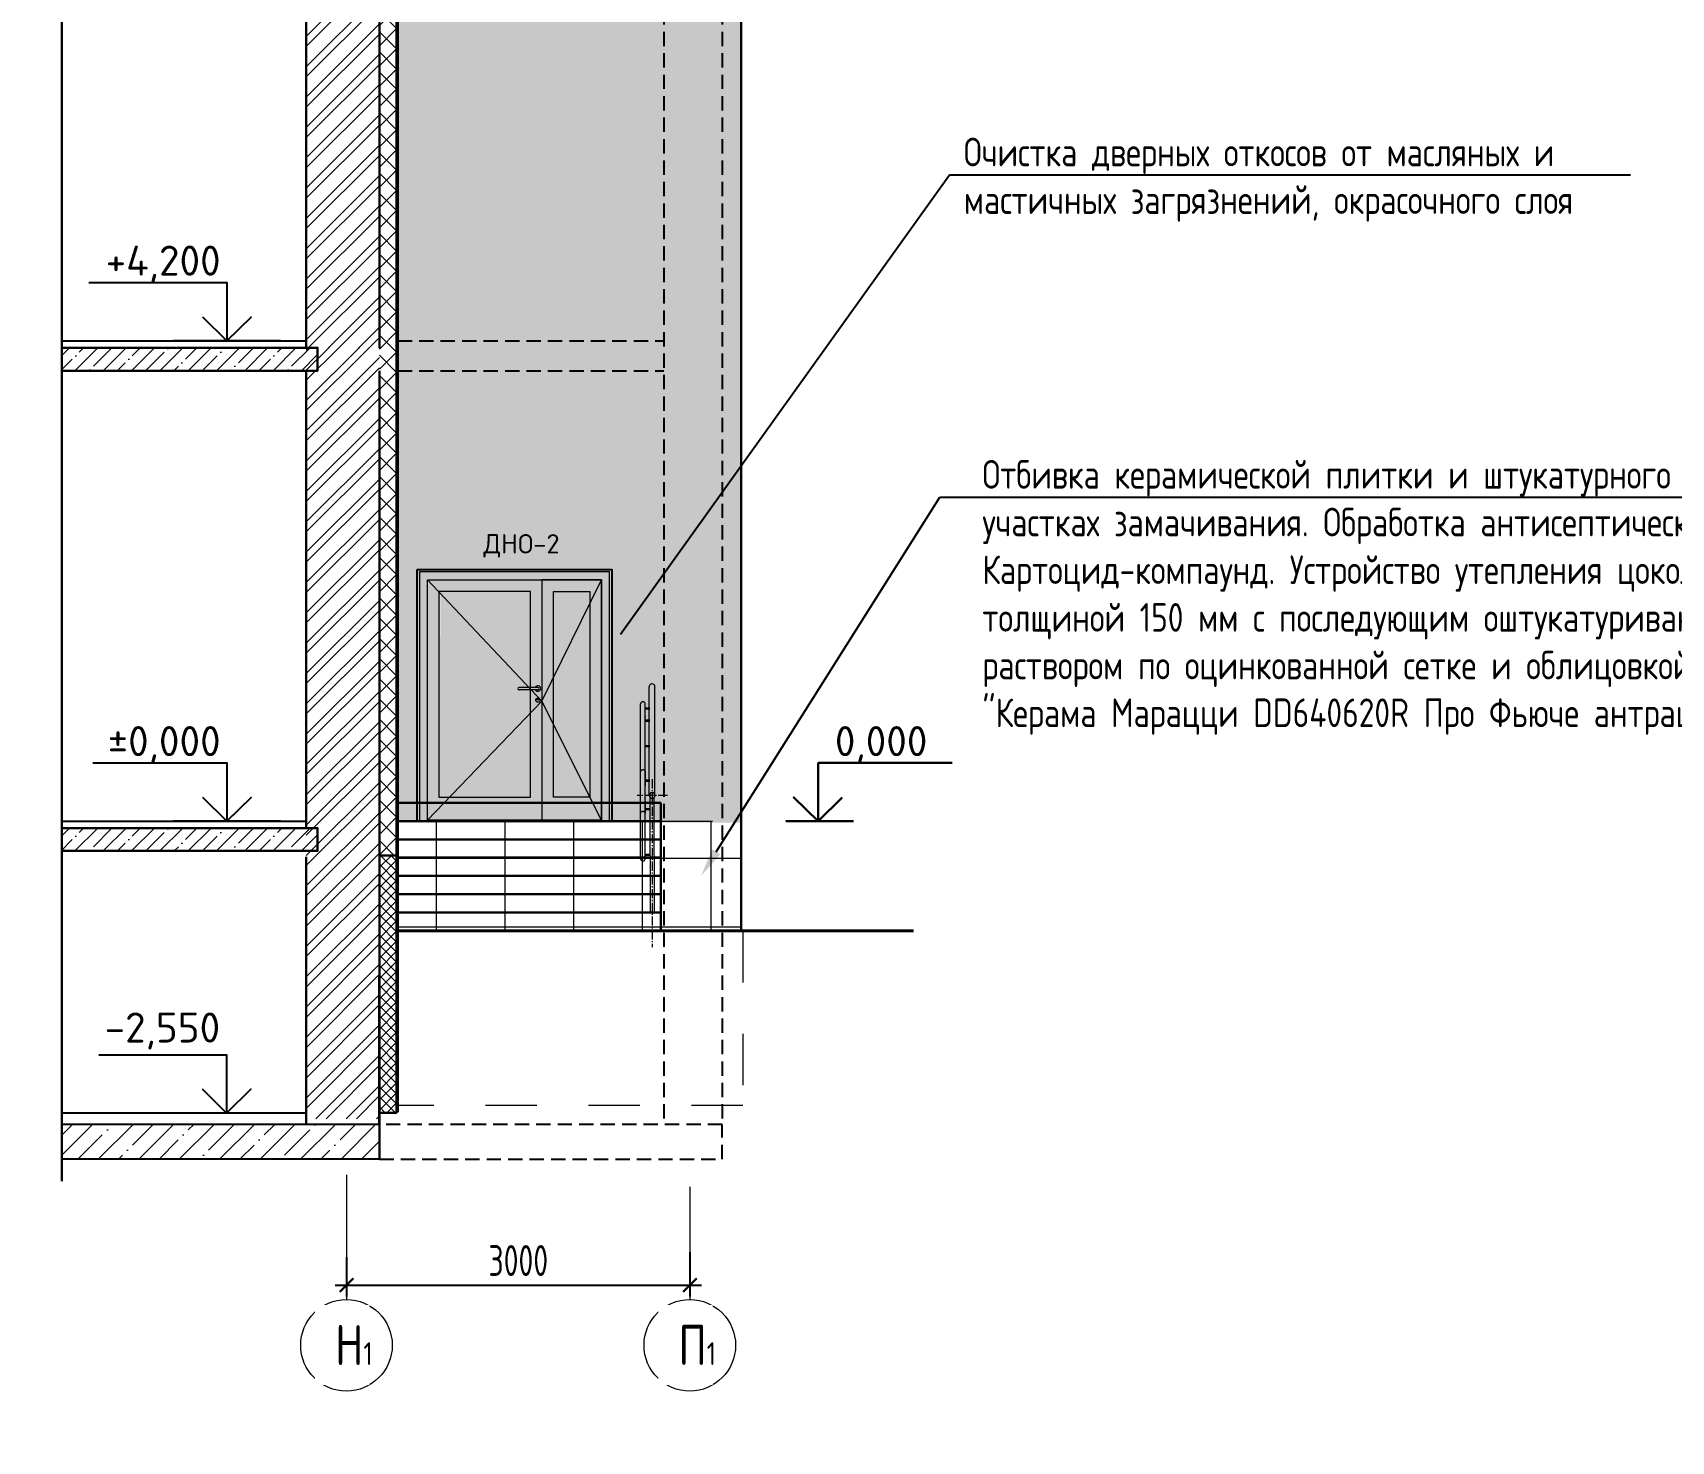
# Model space of a CAD drawing. Header units: millimetres. Extents: x -136099598 to 9192475, y 0 to 347021.
# Drawn here: x -192756 to -178440, y 253314 to 265626 of the extents above; entities that cross this region are included whole.
import ezdxf
from ezdxf import colors
from ezdxf.entities.mleader import LeaderData, LeaderLine
from ezdxf.math import Vec2, Vec3

# ---------------------------------------------------------------- set-up
doc = ezdxf.new("R2010")
doc.units = ezdxf.units.MM
doc.header["$MEASUREMENT"] = 0
for name, pattern in [('01_base$0$DASHED2', [0.375, 0.25, -0.125]), ('ADSK_Скрыто', [6, 3, -3]), ('CENTER', [2, 1.25, -0.25, 0.25, -0.25]), ('GOST2.303 6', [12, 8, -1.5, 1, -1.5])]:
    doc.linetypes.add(name, pattern=pattern)
doc.layers.get('0').update_dxf_attribs({"color": 250, "lineweight": 9})
doc.layers.get('Defpoints').update_dxf_attribs({"color": 8})
for name, color, linetype, lineweight, true_color in [('!_Окно_00_Штрих_Стекло', 7, 'Continuous', 0, 0x737373), ('RAL 7016', 7, 'Continuous', 0, 0x383e42), ('RAL 90 10', 7, 'Continuous', 0, 0xf1ece1)]:
    doc.layers.add(name, color=color, linetype=linetype, lineweight=lineweight, true_color=true_color)
for name, color, linetype, lineweight in [('!_Цоколь', 7, 'Continuous', 0), ('_0', 250, 'Continuous', 9), ('_Скрыто_', 7, 'ADSK_Скрыто', 9), ('_Фасад', 7, 'Continuous', 9), ('АР.РД_Выноски', 174, 'Continuous', 9), ('АР_Лестницы ограждения', 86, 'Continuous', 13), ('АР_Оси', 193, 'Continuous', 9), ('АР_тонкая линия', 250, 'Continuous', 0), ('Ограждение', 250, 'Continuous', 9), ('СТЕНЫ кирпич ЛИДЕР', 250, 'Continuous', 15), ('Фасад_тонкие', 7, 'Continuous', 5), ('фасады', 7, 'Continuous', 9), ('Штриховка', 7, 'Continuous', 5)]:
    doc.layers.add(name, color=color, linetype=linetype, lineweight=lineweight)
doc.layers.add('PDF _0', color=7, linetype='Continuous')
doc.styles.add('ICOCPEUR', font='isocpeur.ttf')
doc.styles.add('ISOCPEUR', font='isocpeur.ttf', dxfattribs={"width": 0.7})
doc.styles.add('PDF ISOCPEUR', font='isocpeur.ttf')
doc.styles.add('Архитектурный', font='isocpeur.ttf', dxfattribs={"width": 0.7})
doc.styles.add('ГОСТ 2.304', font='isocpeur.ttf', dxfattribs={"width": 0.7})
doc.dimstyles.new('R_100', dxfattribs={"dimtxt": 270, "dimasz": 120, "dimexe": 100, "dimexo": 100, "dimgap": 80, "dimtad": 1, "dimdec": 0, "dimrnd": 5, "dimzin": 0, "dimdsep": 46, "dimtxsty": 'ISOCPEUR', "dimblk": 'ARCHTICK', "dimcen": 100, "dimdle": 100, "dimclrd": 256, "dimclre": 256, "dimclrt": 256, "dimadec": 0, "dimazin": 0, "dimtfac": 2, "dimtdec": 0, "dimtofl": 0, "dimtmove": 1, "dimatfit": 3, "dimfxl": 1, "dimtvp": 3, "dimtfill": 1, "dimtolj": 1, "dimtzin": 0, "dimarcsym": 0})
pattern_1 = [(45, (112750.95, 351011.43), (-132.58252, 132.58252), []), (45, (112839.34, 351011.43), (-132.58252, 132.58252), [])]

# ---------------------------------------------------------------- blocks, each defined once
blk = doc.blocks.new('_ArchTick')
at = {"color": 0, "linetype": 'ByBlock', "const_width": 0.15}
blk.add_lwpolyline([(-0.5, -0.5), (0.5, 0.5)], dxfattribs=at)
blk = doc.blocks.new('*D411')
at = {"lineweight": -2, "ltscale": 150, "transparency": 16777216}
for p, q in [((-190014, 254924), (-190014, 254579)), ((-187014, 254966), (-187014, 254579)), ((-190114, 254679), (-186914, 254679))]:
    blk.add_line(p, q, dxfattribs=at)
at = {"layer": 'Defpoints', "color": 0, "ltscale": 150, "transparency": 16777216}
for p in [(-190014, 255024), (-187014, 255066), (-187014, 254679)]:
    blk.add_point(p, dxfattribs=at)
at = {"lineweight": -2, "ltscale": 150, "transparency": 16777216, "xscale": 120, "yscale": 120, "zscale": 120, "rotation": 180}
blk.add_blockref('_ArchTick', (-190014, 254679), dxfattribs=at)
at = {"lineweight": -2, "ltscale": 150, "transparency": 16777216, "xscale": 120, "yscale": 120, "zscale": 120}
blk.add_blockref('_ArchTick', (-187014, 254679), dxfattribs=at)
at = {"ltscale": 150, "transparency": 16777216, "insert": (-188514, 254894), "char_height": 270, "attachment_point": 5, "style": 'ISOCPEUR', "bg_fill": 3, "box_fill_scale": 1.25, "bg_fill_color": 256, "bg_fill_true_color": 13158600, "bg_fill_transparency": 0}
blk.add_mtext('\\A1;3000', dxfattribs=at)
blk = doc.blocks.new('A$C109920eb')
at = {"layer": '!_Окно_00_Штрих_Стекло'}
h = blk.add_hatch(color=256, dxfattribs=at)
h.dxf.hatch_style = 1
h.set_gradient(color1=(70, 92, 124), color2=(219, 225, 235), name='CURVED')
h.paths.add_polyline_path([(1686, 2024), (383, 2024), (383, 224), (1688, 224)])
at = {"layer": 'RAL 7016', "ltscale": 100, "transparency": 33554687}
h = blk.add_hatch(color=256, dxfattribs=at)
h.dxf.hatch_style = 1
h.paths.add_polyline_path([(1878, 2214), (178, 2214), (178, 14), (1878, 14)])
h.paths.add_polyline_path([(1686, 2024), (1686, 224), (384, 223), (381, 2024)], flags=16)
h = blk.add_hatch(color=256, dxfattribs=at)
h.dxf.hatch_style = 1
h.paths.add_polyline_path([(1368, 2035), (1168, 2035), (1168, 224), (1368, 224)])
h = blk.add_hatch(color=256, dxfattribs=at)
h.dxf.hatch_style = 1
h.paths.add_polyline_path([(1196, 1164), (1218, 1164, 1), (1218, 1184), (1196, 1184, -4.581742)])
h.paths.add_polyline_path([(1183, 1184), (1218, 1184, -1), (1218, 1164), (1183, 1164)])
h.paths.add_polyline_path([(1172, 1184), (1183, 1184), (1183, 1174)], flags=17)
h.paths.add_polyline_path([(1183, 1174), (1183, 1164), (1174, 1164)], flags=17)
h.paths.add_polyline_path([(1068, 1184), (1172, 1184), (1183, 1174), (1174, 1164), (1068, 1164, -1)])
for p, q in [((1233, 1184, -1), (1068, 1184, -1)), ((1233, 1164, -1), (1068, 1164, -1))]:
    blk.add_line(p, q)
at = {"ltscale": 150}
blk.add_line((1878, 14, -1), (178, 14, -1), dxfattribs=at)
at = {"elevation": -1}
for points in [[(1878, 14), (1878, 2214), (178, 2214), (178, 14)], [(1858, 14), (1858, 2194), (198, 2194), (198, 14)], [(268, 24), (268, 2124), (1268, 2124), (1268, 24)], [(1788, 24), (1788, 2124), (1268, 2124), (1268, 24)]]:
    blk.add_lwpolyline(points, dxfattribs=at)
at = {"ltscale": 100, "elevation": -1}
for points in [[(1788, 2194), (268, 2194)], [(1788, 24), (268, 24)]]:
    blk.add_lwpolyline(points, dxfattribs=at)
at = {"ltscale": 50, "elevation": -1}
for points in [[(268, 24), (1268, 1064), (268, 2124)], [(1788, 24), (1268, 1064), (1788, 2124)]]:
    blk.add_lwpolyline(points, dxfattribs=at)
at = {"ltscale": 100, "elevation": -1}
blk.add_lwpolyline([(1788, 24), (268, 24), (268, 2124), (1788, 2124)], close=True, dxfattribs=at)
at = {"ltscale": 150, "elevation": -1}
for points in [[(368, 224), (1168, 224), (1168, 2024), (368, 2024)], [(1686, 224), (1368, 224), (1368, 2024), (1686, 2024)]]:
    blk.add_lwpolyline(points, close=True, dxfattribs=at)
for centre, radius in [((1233, 1074, -1), 19), ((1233, 1081, -1), 7.5)]:
    blk.add_circle(centre, radius)
for centre, radius, start, end in [((1068, 1174, -1), 10, 90, 270), ((1233, 1174, -1), 24, 204.6243, 155.3757), ((1233, 1174, -1), 10, 270, 90)]:
    blk.add_arc(centre, radius, start, end)
at = {"layer": 'PDF _0', "lineweight": 0, "insert": (757, 2320), "char_height": 169.2, "attachment_point": 7, "style": 'PDF ISOCPEUR'}
blk.add_mtext('ДНО-2', dxfattribs=at)
blk = doc.blocks.new('A$Cb00c60d7')
at = {"layer": 'АР_Лестницы ограждения', "color": 18, "linetype": 'GOST2.303 6', "lineweight": 0, "ltscale": 10, "true_color": 0x000000}
for p, q in [((0, 1166, 0), (0, -303, 0)), ((-132, 1024, 0), (133, 1024, 0))]:
    blk.add_line(p, q, dxfattribs=at)
at = {"layer": 'АР_Лестницы ограждения', "color": 18, "ltscale": 150, "true_color": 0x000000}
blk.add_lwpolyline([(-18, 999), (20, 999), (19, 0), (-19, 0)], close=True, dxfattribs=at)
blk.add_circle((1, 1024, 0), 25.5, dxfattribs=at)
blk = doc.blocks.new('A$C78e34185')
at = {"layer": 'Ограждение', "ltscale": 50}
for p, q in [((-6, -427, 0), (-5, 521, 0)), ((45, -427, 0), (45, 525, 0)), ((-79, 379), (-80, 375)), ((-80, 375), (-80, 372)), ((-80, -981), (-80, 372)), ((-77, 382), (-79, 379)), ((-75, 385), (-77, 382)), ((-73, 387), (-75, 385)), ((-70, 389), (-73, 387)), ((-67, 391), (-70, 389)), ((-63, 392), (-67, 391)), ((-60, 392), (-63, 392)), ((-57, 392), (-60, 392)), ((-53, 391), (-57, 392)), ((-50, 389), (-53, 391)), ((-47, 387), (-50, 389)), ((-45, 385), (-47, 387)), ((-43, 382), (-45, 385)), ((-41, 379), (-43, 382)), ((-40, 375), (-41, 379)), ((-40, 372), (-40, 375)), ((-40, -222), (-40, 372)), ((-40, 341), (-39, 340)), ((-40, 330), (-36, 329)), ((-39, 340), (-34, 339)), ((-36, 329), (-30, 329)), ((-34, 339), (-30, 339)), ((-30, 339), (0, 339)), ((-30, 329), (0, 329)), ((-40, 267, 0), (-39, 266, 0)), ((-40, 256, 0), (-36, 255, 0)), ((-40, 234, 0), (-39, 233, 0)), ((-40, 223, 0), (-36, 222, 0)), ((-39, 233, 0), (-34, 232, 0)), ((-36, 222, 0), (-30, 222, 0)), ((-34, 232, 0), (-30, 232, 0)), ((-30, 232, 0), (0, 232, 0)), ((-30, 222, 0), (0, 222, 0)), ((-40, 12), (-39, 12)), ((-40, -954), (-40, 4)), ((-40, 2), (-36, 1)), ((-39, 12), (-34, 10)), ((-36, 1), (-30, 0)), ((-34, 10), (-30, 10)), ((-30, 10), (0, 10)), ((-30, 0), (0, 0)), ((-80, -218), (-79, -215)), ((-79, -215), (-77, -212)), ((-77, -212), (-75, -209)), ((-75, -209), (-73, -206)), ((-73, -206), (-70, -204)), ((-70, -204), (-67, -203)), ((-67, -203), (-63, -202)), ((-63, -202), (-60, -202)), ((-60, -202), (-57, -202)), ((-57, -202), (-53, -203)), ((-53, -203), (-50, -204)), ((-50, -204), (-47, -206)), ((-47, -206), (-45, -209)), ((-45, -209), (-43, -212)), ((-43, -212), (-41, -215)), ((-41, -215), (-40, -218)), ((-40, -218), (-40, -222)), ((-40, -222), (-40, -222)), ((-40, -222), (-40, -224)), ((-40, -224), (-40, -228)), ((-40, -228), (-40, -233)), ((-40, -233), (-40, -239)), ((-40, -239), (-40, -246)), ((-40, -246), (-40, -255)), ((-40, -255), (-40, -265)), ((-40, -265), (-40, -275)), ((-40, -275), (-40, -287)), ((-40, -287), (-40, -299)), ((-40, -290), (-39, -291)), ((-40, -299), (-40, -311)), ((-40, -301), (-36, -302)), ((-40, -311), (-40, -325)), ((-40, -325), (-40, -339)), ((-40, -339), (-40, -345)), ((-39, -291), (-34, -292)), ((-36, -302), (-30, -302)), ((-34, -292), (-30, -292)), ((-30, -292), (0, -292)), ((-30, -302), (0, -302)), ((-75, -573), (-73, -571)), ((-73, -571), (-70, -569)), ((-70, -569), (-67, -567)), ((-67, -567), (-63, -566)), ((-63, -566), (-60, -566)), ((-60, -566), (-57, -566)), ((-57, -566), (-53, -567)), ((-53, -567), (-50, -569)), ((-50, -569), (-47, -571)), ((-47, -571), (-45, -573)), ((-40, -479), (-40, -504)), ((-40, -504), (-40, -514)), ((-40, -514), (-40, -524)), ((-40, -524), (-40, -536)), ((-40, -536), (-40, -548)), ((-40, -539), (-39, -540)), ((-40, -556), (-40, -546)), ((-40, -548), (-40, -561)), ((-40, -550), (-36, -551)), ((-40, -563), (-40, -556)), ((-40, -565), (-40, -556)), ((-40, -561), (-40, -574)), ((-40, -569), (-40, -563)), ((-40, -565), (-40, -579)), ((-40, -574), (-40, -569)), ((-39, -540), (-34, -541)), ((-36, -551), (-30, -551)), ((-34, -541), (-30, -541)), ((-30, -541), (0, -541)), ((-30, -551), (0, -551)), ((-80, -583), (-79, -579)), ((-80, -581), (-80, -584)), ((-79, -579), (-77, -576)), ((-77, -576), (-75, -573)), ((-45, -573), (-43, -576)), ((-43, -576), (-41, -579)), ((-41, -579), (-40, -583)), ((-40, -578), (-40, -574)), ((-40, -580), (-40, -578)), ((-40, -581), (-40, -580)), ((-40, -584), (-40, -581)), ((-80, -981), (-80, -984)), ((-80, -984), (-79, -988)), ((-79, -988), (-77, -991)), ((-77, -991), (-75, -994)), ((-75, -994), (-73, -996)), ((-73, -996), (-70, -998)), ((-70, -998), (-67, -1000)), ((-67, -1000), (-63, -1000)), ((-63, -1000), (-60, -1001)), ((-60, -1001), (-57, -1000)), ((-57, -1000), (-53, -1000)), ((-53, -1000), (-50, -998)), ((-50, -998), (-47, -996)), ((-47, -996), (-45, -994)), ((-45, -994), (-43, -991)), ((-43, -991), (-41, -988)), ((-41, -988), (-40, -984)), ((-40, -939), (-39, -940)), ((-40, -956), (-40, -946)), ((-40, -948), (-40, -961)), ((-40, -950), (-36, -951)), ((-40, -963), (-40, -956)), ((-40, -965), (-40, -956)), ((-40, -961), (-40, -974)), ((-40, -969), (-40, -963)), ((-40, -965), (-40, -979)), ((-40, -974), (-40, -969)), ((-40, -978), (-40, -974)), ((-40, -980), (-40, -978)), ((-40, -981), (-40, -980)), ((-40, -984), (-40, -981)), ((-39, -940), (-34, -941)), ((-36, -951), (-30, -951)), ((-34, -941), (-30, -941)), ((-30, -941), (0, -941)), ((-30, -951), (0, -951))]:
    blk.add_line(p, q, dxfattribs=at)
blk.add_arc((20, 522, 0), 25.6, 352.5677, 182.5588, dxfattribs=at)
at = {"ltscale": 150, "xscale": -1}
blk.add_blockref('A$Cb00c60d7', (22, -1452, 0), dxfattribs=at)
blk = doc.blocks.new('*D543')
at = {"lineweight": -2, "ltscale": 100, "transparency": 16777216}
for p, q in [((-322916, 321717), (-323995, 321717)), ((-323920, 321792), (-323920, 318192)), ((-322916, 318267), (-323995, 318267))]:
    blk.add_line(p, q, dxfattribs=at)
at = {"layer": '_0', "lineweight": -2, "ltscale": 150, "transparency": 16777216}
for p, q in [((-73299, 163309), (-73299, 161911)), ((-73984, 163209), (-73199, 163209)), ((-74202, 162011), (-73199, 162011))]:
    blk.add_line(p, q, dxfattribs=at)
at = {"layer": 'Defpoints', "color": 0, "ltscale": 100, "transparency": 16777216}
for p in [(-322916, 321717), (-323920, 318267), (-322916, 318267)]:
    blk.add_point(p, dxfattribs=at)
at = {"layer": 'Defpoints', "color": 0, "ltscale": 150, "transparency": 16777216}
for p in [(-74084, 163209), (-74302, 162011), (-73299, 162011)]:
    blk.add_point(p, dxfattribs=at)
at = {"lineweight": -2, "ltscale": 100, "transparency": 16777216, "xscale": 75, "yscale": 75, "zscale": 75}
for p, rotation in [((-323920, 321717), 90), ((-323920, 318267), 270)]:
    blk.add_blockref('_ArchTick', p, dxfattribs=dict(at, rotation=rotation))
at = {"layer": '_0', "lineweight": -2, "ltscale": 150, "transparency": 16777216, "xscale": 120, "yscale": 120, "zscale": 120}
for p, rotation in [((-73299, 163209), 90), ((-73299, 162011), 270)]:
    blk.add_blockref('_ArchTick', p, dxfattribs=dict(at, rotation=rotation))
at = {"ltscale": 100, "transparency": 16777216, "insert": (-324035, 320067), "char_height": 150, "attachment_point": 5, "rotation": 90, "style": 'Архитектурный', "bg_fill": 3, "box_fill_scale": 1.25, "bg_fill_color": 256, "bg_fill_true_color": 13158600, "bg_fill_transparency": 0}
blk.add_mtext('\\A1;3450', dxfattribs=at)
at = {"layer": '_0', "ltscale": 150, "transparency": 16777216, "insert": (-73514, 162610), "char_height": 270, "attachment_point": 5, "rotation": 90, "style": 'ISOCPEUR', "bg_fill": 3, "box_fill_scale": 1.25, "bg_fill_color": 256, "bg_fill_true_color": 13158600, "bg_fill_transparency": 0}
blk.add_mtext('\\A1;1200', dxfattribs=at)
blk = doc.blocks.new('*D544')
at = {"lineweight": -2, "ltscale": 100, "transparency": 16777216}
for p, q in [((-311801, 318267), (-311801, 317656)), ((-312702, 317955), (-312702, 317656)), ((-312777, 317731), (-311726, 317731))]:
    blk.add_line(p, q, dxfattribs=at)
at = {"layer": '_0', "lineweight": -2, "ltscale": 150, "transparency": 16777216}
for p, q in [((-76420, 160811), (-76585, 160811)), ((-76485, 160911), (-76485, 159813)), ((-76420, 159913), (-76585, 159913))]:
    blk.add_line(p, q, dxfattribs=at)
at = {"layer": 'Defpoints', "color": 0, "ltscale": 100, "transparency": 16777216}
for p in [(-311801, 318267), (-312702, 317955), (-311801, 317731)]:
    blk.add_point(p, dxfattribs=at)
at = {"layer": 'Defpoints', "color": 0, "ltscale": 150, "transparency": 16777216}
for p in [(-76320, 160811, -1), (-76485, 159913), (-76320, 159913, 0)]:
    blk.add_point(p, dxfattribs=at)
at = {"lineweight": -2, "ltscale": 100, "transparency": 16777216, "xscale": 75, "yscale": 75, "zscale": 75, "rotation": 180}
blk.add_blockref('_ArchTick', (-312702, 317731), dxfattribs=at)
at = {"lineweight": -2, "ltscale": 100, "transparency": 16777216, "xscale": 75, "yscale": 75, "zscale": 75}
blk.add_blockref('_ArchTick', (-311801, 317731), dxfattribs=at)
at = {"layer": '_0', "lineweight": -2, "ltscale": 150, "transparency": 16777216, "xscale": 120, "yscale": 120, "zscale": 120}
for p, rotation in [((-76485, 160811), 90), ((-76485, 159913), 270)]:
    blk.add_blockref('_ArchTick', p, dxfattribs=dict(at, rotation=rotation))
at = {"ltscale": 100, "transparency": 16777216, "insert": (-312251, 317846), "char_height": 150, "attachment_point": 5, "style": 'Архитектурный', "bg_fill": 3, "box_fill_scale": 1.25, "bg_fill_color": 256, "bg_fill_true_color": 13158600, "bg_fill_transparency": 0}
blk.add_mtext('\\A1;900', dxfattribs=at)
at = {"layer": '_0', "ltscale": 150, "transparency": 16777216, "insert": (-76700, 160362), "char_height": 270, "attachment_point": 5, "rotation": 90, "style": 'ISOCPEUR', "bg_fill": 3, "box_fill_scale": 1.25, "bg_fill_color": 256, "bg_fill_true_color": 13158600, "bg_fill_transparency": 0}
blk.add_mtext('\\A1;900', dxfattribs=at)

msp = doc.modelspace()

# ---------------------------------------------------------------- hatches: boundary and pattern name
at = {"layer": '!_Цоколь', "lineweight": 0, "ltscale": 5, "true_color": 0x636466}
h = msp.add_hatch(dxfattribs=at)
h.set_pattern_fill('ANSI37', color=251, scale=4800, angle=45)
h.set_pattern_definition([(90, (180970.37, -30189.6), (-600, 1e-13), []), (180, (180970.37, -30189.6), (-2e-13, -600), [])])
h.paths.add_polyline_path([(-186567.6, 258733.6), (-189567.3, 258733.6), (-189567.3, 257775.7), (-186567.9, 257775.7)])
at = {"ltscale": 40, "true_color": 0x383e42}
h = msp.add_hatch(dxfattribs=at)
h.set_pattern_fill('ANSI32', color=250, scale=500, angle=360)
h.set_pattern_definition(pattern_1)
h.paths.add_polyline_path([(-190373.3, 272421.2), (-190113.2, 272421.2), (-190113.2, 271512.2), (-190367.4, 271512.2), (-190367.4, 271332.2), (-190275.5, 271332.2), (-190272.1, 271132.2), (-190367.5, 271132.2), (-190367.4, 267072), (-190271.9, 267072), (-190271.9, 266872.1), (-190367.5, 266872.1), (-190367.4, 262869.4), (-190270.3, 262869.4), (-190265.8, 262869.4), (-190262.1, 262869.4), (-190247.9, 262869.4), (-190232.4, 262869.4), (-189727.4, 262869.4), (-189727.4, 272572.2), (-190373.3, 272572.2)])
at = {"ltscale": 100, "transparency": 33554687}
h = msp.add_hatch(dxfattribs=at)
h.set_pattern_fill('ANSI35', color=0, scale=700)
h.set_pattern_definition([(45, (-365839.44, -29819.62), (-123.74369, 123.74369), []), (45, (-365715.7, -29819.62), (-123.74369, 123.74369), [218.75, -43.75, 0, -43.75])])
h.paths.add_polyline_path([(-190269.1, 262872.1), (-192502, 262873), (-192502.1, 262672.3), (-190265.7, 262672.1)])
at = {"ltscale": 40, "true_color": 0x383e42}
h = msp.add_hatch(dxfattribs=at)
h.set_pattern_fill('ANSI32', color=250, scale=500, angle=360)
h.set_pattern_definition(pattern_1)
h.paths.add_polyline_path([(-190367.5, 262876.5), (-190367.3, 256132.4), (-189728.5, 256132.6), (-189727.4, 262876.5)])
at = {"ltscale": 100, "transparency": 33554687}
h = msp.add_hatch(dxfattribs=at)
h.set_pattern_fill('ANSI35', color=0, scale=700)
h.set_pattern_definition([(45, (-365839.44, -34018.39), (-123.74369, 123.74369), []), (45, (-365715.7, -34018.39), (-123.74369, 123.74369), [218.75, -43.75, 0, -43.75])])
h.paths.add_polyline_path([(-190269.1, 258673.3), (-192503.1, 258673.9), (-192503.9, 258474.2), (-190266.6, 258474.3)])
h = msp.add_hatch(dxfattribs=at)
h.set_pattern_fill('ANSI35', color=0, scale=1000)
h.set_pattern_definition([(45, (-462749.96, -32109.9), (-176.7767, 176.7767), []), (45, (-462573.18, -32109.9), (-176.7767, 176.7767), [312.5, -62.5, 0, -62.5])])
h.paths.add_polyline_path([(-192503.8, 256083.7), (-189727.8, 256084.8), (-189727.8, 255781.5), (-192503.4, 255776.5)])
at = {"layer": 'RAL 90 10', "ltscale": 100, "transparency": 33554687}
h = msp.add_hatch(color=256, dxfattribs=at)
h.dxf.hatch_style = 1
h.paths.add_polyline_path([(-189397.8, 258735.3), (-189397.8, 260933.7), (-187697.8, 260933.7), (-187697.8, 258735.3)])
h.paths.add_polyline_path([(-189567.3, 258721.7), (-186567.6, 258721.7), (-186563.2, 272560.5), (-189567.3, 272560.5)])
at = {"layer": 'Штриховка', "transparency": 33554636}
h = msp.add_hatch(dxfattribs=at)
h.set_pattern_fill('ANSI37', color=256, scale=1000)
h.set_pattern_definition([(45, (-367857.12, -29819.49), (-88.388348, 88.388348), []), (135, (-367857.12, -29819.49), (-88.388348, -88.388348), [])])
h.paths.add_polyline_path([(-189577.7, 258435.9), (-189727.7, 258435.8), (-189727.4, 272572.1), (-189577.4, 272572.2)])
h = msp.add_hatch(dxfattribs=at)
h.set_pattern_fill('ANSI37', color=256, scale=500)
h.set_pattern_definition([(45, (-414309.16, -36077.01), (-44.194174, 44.194174), []), (135, (-414309.16, -36077.01), (-44.194174, -44.194174), [])])
h.paths.add_polyline_path([(-189727.7, 258435.9), (-189727.7, 256185.4), (-189577.8, 256185.4), (-189577.8, 258435.9)])

# ---------------------------------------------------------------- linework, layer by layer
at = {"color": 18, "lineweight": 30, "ltscale": 150, "true_color": 0x000000}
for p, q in [((-189567.4, 258895.7), (-187267.4, 258895.7)), ((-187267.3, 258735.7), (-187267.3, 258895.7)), ((-189567.3, 258733.6), (-187267.3, 258735.7)), ((-189567.3, 258733.6), (-187267.3, 258735.4)), ((-187267.3, 257775.7), (-187267.3, 258734)), ((-189567.3, 258575.7), (-187267.3, 258575.7)), ((-189567.3, 258415.7), (-187267.3, 258415.7)), ((-189567.3, 258255.7), (-187267.3, 258255.7)), ((-189567.3, 258095.7), (-187267.3, 258095.7)), ((-189567.3, 257935.7), (-187267.3, 257935.7))]:
    msp.add_line(p, q, dxfattribs=at)
at = {"lineweight": 30, "ltscale": 150}
msp.add_line((-192503.6, 256086.2), (-189727.7, 256082, -0.1), dxfattribs=at)
at = {"layer": '_Скрыто_', "color": 6, "ltscale": 150}
for points in [[(-187267.3, 258733.7), (-186567.6, 258733.6), (-186567.9, 257775.4), (-187267.3, 257775.5), (-187267.3, 258733.7)], [(-189567.3, 257775.7), (-186551.6, 257775.7), (-186551.6, 256250.4), (-189567.1, 256250.4), (-189567.3, 257775.7)]]:
    msp.add_lwpolyline(points, dxfattribs=at)
at = {"layer": '_Фасад', "lineweight": 30}
for p, q in [((-190593.1, 262932.3), (-191528.1, 262932.3)), ((-190593.1, 258733.8), (-191528.1, 258733.9))]:
    msp.add_line(p, q, dxfattribs=at)
at = {"layer": 'Defpoints', "color": 2, "linetype": '01_base$0$DASHED2', "ltscale": 500}
for p, q in [((-187243.4, 272572.3), (-187243.4, 256082)), ((-186733.2, 272572.3), (-186733.2, 256082)), ((-189567.3, 262932.3), (-187243.4, 262932.3)), ((-189567.3, 262672.3), (-187243.4, 262672.3))]:
    msp.add_line(p, q, dxfattribs=at)
at = {"layer": 'Defpoints', "ltscale": 150}
msp.add_lwpolyline([(-189397.8, 260933.7), (-187697.8, 260933.7), (-187697.8, 258735.3), (-189397.8, 258735.3)], close=True, dxfattribs=at)
at = {"layer": 'Defpoints', "color": 2, "linetype": '01_base$0$DASHED2', "ltscale": 500, "elevation": -0.1}
msp.add_lwpolyline([(-189727.7, 255781.1), (-186732.4, 255781.1), (-186732.4, 256082), (-189727.7, 256082)], close=True, dxfattribs=at)
at = {"layer": 'АР_Оси', "color": 6, "linetype": 'CENTER', "ltscale": 1000}
for p, q in [((-190015.3, 255642), (-190015.3, 254553.1, 0.1)), ((-187014, 255537), (-187015.3, 254553.1, 0.1))]:
    msp.add_line(p, q, dxfattribs=at)
at = {"layer": 'АР_Оси', "color": 6}
for centre in [(-190015.3, 254153.1, 0.1), (-187015.3, 254153.1, 0.1)]:
    msp.add_circle(centre, 400, dxfattribs=at)
at = {"layer": 'АР_тонкая линия', "color": 3, "lineweight": 40, "ltscale": 100}
msp.add_line((-189567.3, 257775.7), (-185061.6, 257775.7), dxfattribs=at)
at = {"layer": 'СТЕНЫ кирпич ЛИДЕР', "lineweight": 30, "ltscale": 100}
for p, q in [((-186567.9, 257775.7), (-186563.2, 272572.3)), ((-190367.4, 271132.2), (-190367.4, 262871.9)), ((-190267.4, 262872), (-192502, 262873)), ((-190367.4, 262672.3), (-190367.4, 258673.9)), ((-189727.4, 262672.3), (-189727.4, 258673.9)), ((-190267.4, 258673.2), (-192502.3, 258672.5)), ((-189727.4, 258673.9), (-189728.5, 256082, -0.1)), ((-190367.4, 258423.8), (-190367.3, 256083, -0.1))]:
    msp.add_line(p, q, dxfattribs=at)
for points in [[(-189567.3, 256190.4), (-189567.3, 272572.3), (-189727.4, 272572.3), (-189727.4, 262872.3), (-189727.4, 262872.3)], [(-189567.3, 256190.4), (-189567.3, 272572.3), (-189577.4, 272572.3), (-189577.7, 257974.2)], [(-190367.4, 262871.9), (-190367.4, 262932.3), (-192502, 262931.6), (-192502.1, 262672.3), (-192502.1, 262672.3)], [(-190367.4, 258673.2), (-190367.4, 258733.6), (-192503.1, 258732.9), (-192503.1, 258422.9), (-192503.1, 258422.9)]]:
    msp.add_lwpolyline(points, dxfattribs=at)
for points in [[(-192502.1, 262672.3), (-190267.4, 262672.3), (-190267.4, 262872.3), (-192502, 262873)], [(-192503.1, 258474.3), (-190267.4, 258474.3), (-190267.4, 258673.6), (-192503.1, 258673.6)]]:
    msp.add_lwpolyline(points, close=True, dxfattribs=at)
at = {"layer": 'СТЕНЫ кирпич ЛИДЕР', "lineweight": 30, "ltscale": 100, "elevation": -0.1}
msp.add_lwpolyline([(-189727.7, 256185.4), (-189727.7, 256185.4), (-189727.7, 255783.7), (-192503.6, 255781.5), (-192503.8, 256183.2), (-190366.9, 256183.8)], dxfattribs=at)
at = {"layer": 'Фасад_тонкие', "lineweight": 30}
msp.add_line((-185584.4, 258733.6), (-186176.7, 258733.6), dxfattribs=at)
at = {"layer": 'Фасад_тонкие', "lineweight": 25}
for points in [[(-192266.5, 263442.2), (-191060.6, 263442.2), (-191060.6, 262932.3), (-190847.2, 263141.2), (-191060.6, 262932.3), (-191269.5, 263141.2)], [(-192230.2, 259243.8), (-191060.6, 259243.8), (-191060.6, 258733.9), (-190847.2, 258942.8), (-191060.6, 258733.9), (-191269.5, 258942.8)], [(-192180.3, 256693.6), (-191064.6, 256693.6), (-191064.6, 256183.7), (-190851.3, 256392.6), (-191064.6, 256183.7), (-191273.5, 256392.6)]]:
    msp.add_lwpolyline(points, dxfattribs=at)
at = {"layer": 'Фасад_тонкие', "lineweight": 30}
msp.add_lwpolyline([(-184723.4, 259243.5), (-185893, 259243.5), (-185893, 258733.6), (-186106.4, 258942.5), (-185893, 258733.6), (-185684.1, 258942.5)], dxfattribs=at)
at = {"layer": 'фасады', "lineweight": 30, "ltscale": 150}
msp.add_lwpolyline([(-192501.3, 273357.8), (-192501.3, 266064.7), (-192664.1, 266064.7), (-192339.1, 265755.7), (-192501.3, 265755.7), (-192503.8, 255589.1)], dxfattribs=at)
at = {"layer": 'фасады', "lineweight": 30, "ltscale": 150, "elevation": -0.1}
msp.add_lwpolyline([(-189577.8, 258435.9), (-189727.7, 258435.9), (-189727.7, 256185.4), (-189577.8, 256185.4)], close=True, dxfattribs=at)

# ---------------------------------------------------------------- block references
at = {"color": 18, "ltscale": 150, "true_color": 0x000000}
for name, p in [('A$C109920eb', (-189575.4, 258719.7, 0.5)), ('A$C78e34185', (-187365.4, 259387.3, 0))]:
    msp.add_blockref(name, p, dxfattribs=at)

# ---------------------------------------------------------------- texts
at = {"layer": 'PDF _0', "color": 18, "lineweight": 0, "true_color": 0x000000, "insert": (-185747.9, 259241.9), "char_height": 262.49, "attachment_point": 7, "style": 'PDF ISOCPEUR'}
msp.add_mtext('0,000', dxfattribs=at)
at = {"layer": 'Фасад_тонкие', "lineweight": 25, "char_height": 262.49, "attachment_point": 9, "style": 'PDF ISOCPEUR'}
for s, insert in [('+4,200', (-191114.7, 263442.2)), ('%%P0,000', (-191114.7, 259242.1)), ('-2,550', (-191118.8, 256738.5))]:
    msp.add_mtext(s, dxfattribs=dict(at, insert=insert))

# ---------------------------------------------------------------- leaders
at = {"layer": 'АР.РД_Выноски'}
ml = msp.add_multileader_mtext('Standard', dxfattribs=at)
ml.set_content('\\A1;{\\W0.8;Очистка дверных откосов от масляных и мастичных загрязнений, окрасочного слоя }', color=256, style='ICOCPEUR')
ml.set_leader_properties(color=256)
ml.build(insert=Vec2(0, 0))
ml.multileader.update_dxf_attribs({"text_left_attachment_type": 6, "text_right_attachment_type": 6, "dogleg_length": 100, "arrow_head_size": 250})
ctx = ml.context
ctx.base_point, ctx.char_height, ctx.arrow_head_size, ctx.landing_gap_size, ctx.plane_origin = Vec3(-184645.8, 264383.9), 250, 250, 25, Vec3(-173233, 264542.7)
ctx.left_attachment, ctx.right_attachment = 6, 6
notes = []
notes.append((ctx, [(1, (1, 1, 0), (-184745.8, 264383.9), (1, 0), 100, [(1, [(-187765.9, 260166.3)], 0, [])])]))
ctx.mtext.insert, ctx.mtext.width, ctx.mtext.flow_direction = Vec3(-184620.8, 264708.9), 5766.369, 5
ml = msp.add_multileader_mtext('Standard', dxfattribs=at)
ml.set_content('\\A1;{\\W0.8;Отбивка керамической плитки и штукатурного слоя. Просушка стен цоколя на участках замачивания. Обработка антисептическими составами типа Картоцид-компаунд. Устройство утепления цоколя плитами из пеностекла толщиной 150 мм с последующим оштукатуриванием цементно-песчаным раствором по оцинкованной сетке и облицовкой керамогранитной плиткой "Керама Марацци DD640620R Про Фьюче антрацит", \\A0; RAL 0002500\\A1;, 600х600х9мм.}', color=256, style='ICOCPEUR')
ml.set_leader_properties()
ml.build(insert=Vec2(0, 0))
ml.multileader.update_dxf_attribs({"text_left_attachment_type": 6, "text_right_attachment_type": 6, "dogleg_length": 100, "arrow_head_size": 250})
ctx = ml.context
ctx.base_point, ctx.char_height, ctx.arrow_head_size, ctx.landing_gap_size, ctx.plane_origin = Vec3(-184483.6, 261566.2), 250, 250, 25, Vec3(-197019, 254742.2)
ctx.left_attachment, ctx.right_attachment = 6, 6
notes.append((ctx, [(1, (1, 1, 0), (-184830.2, 261566.2), (1, 0), 346.6, [(0, [(-186917.5, 258254.6)], 0, [])])]))
ctx.mtext.insert, ctx.mtext.width, ctx.mtext.flow_direction = Vec3(-184458.6, 261891.2), 10648.609, 5
for ctx, leaders in notes:
    for number, flags, end, landing, length, lines in leaders:
        leader = LeaderData()
        leader.index, (leader.has_last_leader_line, leader.has_dogleg_vector, leader.attachment_direction) = number, flags
        leader.last_leader_point, leader.dogleg_vector, leader.dogleg_length = Vec3(end), Vec3(landing), length
        for number, points, colour, breaks in lines:
            line = LeaderLine()
            line.index, line.vertices, line.color, line.breaks = number, Vec3.list(points), colors.encode_raw_color(colour), breaks
            leader.lines.append(line)
        ctx.leaders.append(leader)

# ---------------------------------------------------------------- next in the draw order: texts
at = {"layer": 'АР_Оси', "color": 6, "char_height": 350, "width": 123.867, "attachment_point": 1, "line_spacing_factor": 1.149209, "style": 'ГОСТ 2.304', "bg_fill": 2}
for s, insert in [('{\\W0.8;Н\\H0.57143x;1}', (-190115.1, 254330.8, 0.1)), ('{\\W0.8;П\\H0.57143x;1}', (-187115.1, 254330.8, 0.1))]:
    msp.add_mtext(s, dxfattribs=dict(at, insert=insert))

# ---------------------------------------------------------------- next in the draw order: dimensions: what is measured, and where the dimension line sits
at = {"color": 18, "ltscale": 150, "true_color": 0x000000}
dim = msp.add_linear_dim(base=(-187014, 254679.1, 0.1), p1=(-190014, 255024, 0.1), p2=(-187014, 255066.3, 0.1), dimstyle='R_100', override={"dimpost": '\\X'}, dxfattribs=at)
dim.commit()
dim.dimension.update_dxf_attribs({"geometry": '*D411', "text_midpoint": (-188514, 254894.1, 0.1)})

# ---------------------------------------------------------------- next in the draw order: dimensions: what is measured, and where the dimension line sits
at = {"layer": '_0', "ltscale": 150}
dim = msp.add_linear_dim(base=(-73299.4, 162010.8), p1=(-74084, 163209), p2=(-74301.6, 162010.8), angle=90, dimstyle='R_100', override={"dimpost": '\\X'}, dxfattribs=at)
dim.commit()
dim.dimension.update_dxf_attribs({"geometry": '*D543', "text_midpoint": (-73514.4, 162609.9)})

# ---------------------------------------------------------------- next in the draw order: dimensions: what is measured, and where the dimension line sits
dim = msp.add_linear_dim(base=(-76485.4, 159912.7), p1=(-76319.6, 160810.8, -1.4), p2=(-76319.7, 159912.7, -0.3), angle=90, dimstyle='R_100', override={"dimpost": '\\X'}, dxfattribs=at)
dim.commit()
dim.dimension.update_dxf_attribs({"geometry": '*D544', "text_midpoint": (-76700.4, 160361.8)})

doc.saveas('drawing.dxf')
